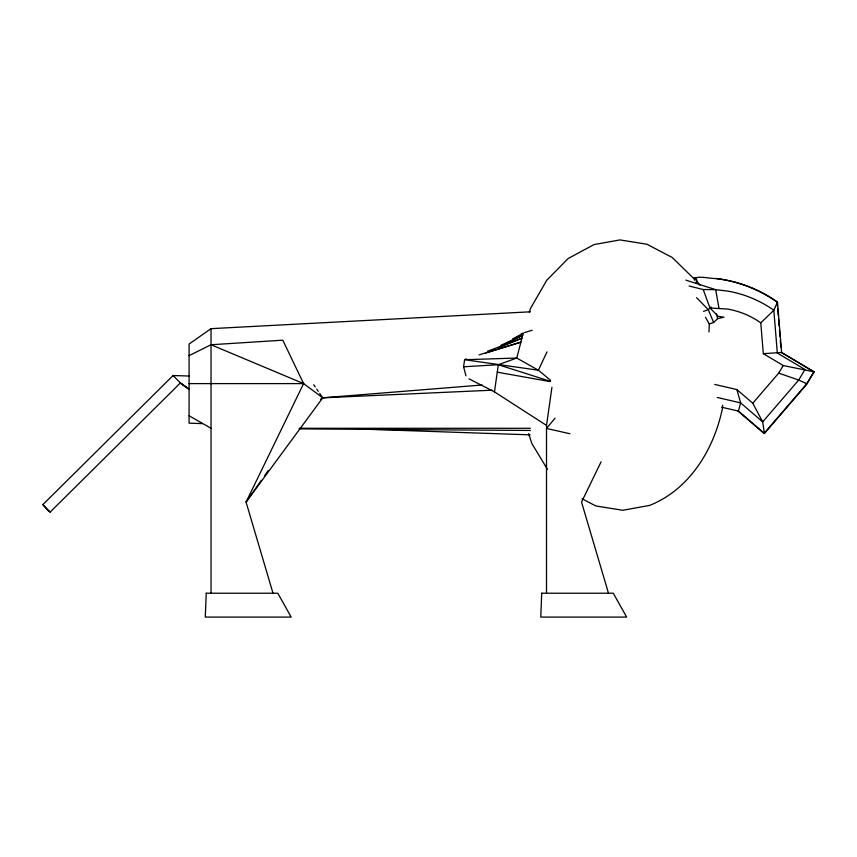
<?xml version="1.0" encoding="UTF-8"?>
<svg xmlns="http://www.w3.org/2000/svg" width="857" height="857" viewBox="0 0 857 857"><rect width="100%" height="100%" fill="white"/><g stroke="black" fill="none" stroke-linecap="round" stroke-linejoin="round"><path stroke-width="1.29" d="M697.212 277.668L694.041 278.825C696.987 275.268 710.849 278.825 716.42 278.568A133.478 133.478 0 0 1 777.503 302.114L781.616 352.452L814.15 371.842L806.758 384.236L764.401 433.449L738.423 411.092L721.69 407.225M694.384 278.696L694.416 277.743L700.019 285.242M708.985 331.98L709.307 323.978L705.493 317.336M722.665 405.147L722.312 409.035C713.645 449.711 689.649 489.411 649.681 505.394L622.782 510.279L595.786 505.951L582.01 498.72M546.509 593.226L546.509 425.415L494.468 391.874L498.324 364.718L516.76 358.033L538.378 370.224L550.633 380.369M546.509 425.415L551.929 387.343M465.972 375.795L463.573 366.785L464.623 359.726L466.262 358.869M696.055 283.367L696.741 279.95M738.423 411.092L740.619 402.886L736.881 389.56L714.759 384.439M529.326 312.216L530.494 308.445L546.745 280.271L568.084 258.568L593.997 244.588L619.954 239.917L646.949 244.245L672.209 257.486L693.999 278.739M777.503 302.114L773.828 310.245L760.791 322.853L763.308 353.662L783.223 365.532L814.15 371.842M546.98 351.895L538.378 370.224L464.623 359.726L516.76 358.033L523.295 332.945L520.97 334.198M189.086 355.634L211.036 344.75L282.778 340.175L303.603 383.604L246.066 502.084L273.008 593.226M601.111 461.794L581.539 502.084L608.491 593.226M765.28 432.024L764.401 433.449L762.698 421.88L752.778 403.24L778.702 373.116L783.223 365.532M261.353 480.338L246.066 502.084L322.735 397.819L482.095 384.997M264.406 475.989L268.23 470.557M555.036 418.173L546.509 428.457L569.948 433.738M173.339 376.127L173.093 375.527L180.399 382.95L50.156 512.079L47.917 510.397L42.85 504.655L173.093 375.527L189.086 376.03M711.106 307.031L708.3 309.677L703.511 311.38M709.307 323.978L713.613 322.446L717.652 318.633L723.983 317.176L718.112 316.308L709.95 307.942L703.211 289.527L689.092 286.013M530.365 311.809L211.036 328.66L189.086 344.043L189.086 423.165L202.466 423.615M320.518 399.308L322.735 397.819L491.897 390.203M517.349 336.662L523.124 333.577L512.486 338.997M507.076 342.843L522.663 335.366L500.917 345.307M498.753 347.685L521.913 338.258L487.451 351.263M485.458 353.127L520.906 342.125L479.127 354.884M524.559 332.559L532.165 330.245M781.616 352.452L763.308 353.662M463.573 366.785L498.324 364.718L550.151 381.258M703.211 289.527L715.691 289.655L728.086 291.155A113.456 113.456 0 0 1 773.828 310.245L777.32 353.03L804.98 369.517L798.703 380.058L762.698 421.88L740.619 402.886L717.234 397.466M709.95 307.942L727.861 309.109A81.683 81.683 0 0 1 760.791 322.853M189.086 383.604L303.603 383.604L322.735 397.819L319.715 393.47M299.222 428.286L530.365 428.286M299.222 428.886L530.365 430.45M357.648 428.928L530.226 434.842M497.274 372.163L550.098 381.601M180.152 382.875L189.086 389.164L179.67 382.554M42.85 504.655L50.156 512.079M685.879 280.121L715.691 289.655L718.937 308.027M778.702 373.116L798.703 380.058L806.726 383.722M211.036 344.75L303.603 383.604M468.983 378.837L494.468 391.874M189.086 415.774L211.036 428.286M781.273 352.441L813.807 371.831L806.426 384.225L764.058 433.438L738.091 411.081M180.399 382.95L189.086 389.399M736.881 389.56L752.778 403.24M696.58 297.668L708.3 309.677L713.613 322.446M313.683 384.772L315.194 386.946M316.704 389.121L318.204 391.295M547.398 469.218L531.908 443.626L528.598 433.621M716.409 313.887L717.652 318.633M777.481 306.078L777.16 302.103A133.478 133.478 0 0 0 716.088 278.557M777.706 308.724L778.242 315.344M778.563 319.318L779.109 325.949M779.431 329.924L779.977 336.544M780.298 340.518L780.845 347.139M694.416 277.743L694.524 280.335M211.036 328.66L211.036 593.226M206.237 593.226L205.284 617.083L291.176 617.083L277.807 593.226L206.237 593.226M541.72 593.226L540.756 617.083L626.649 617.083L613.28 593.226L541.72 593.226"/></g></svg>
